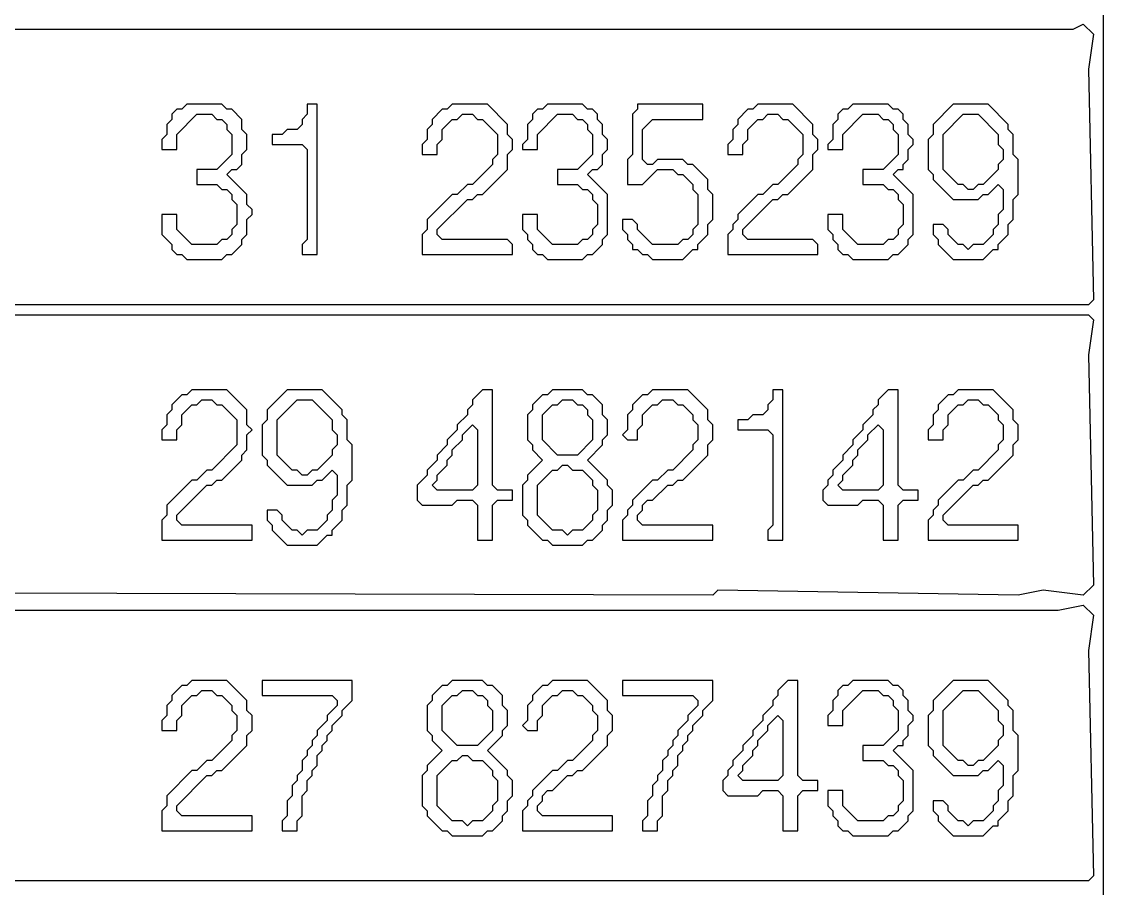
# Model space of a CAD drawing. Extents: x 17 to 323, y -435 to -5.
# Drawn here: x 232.3 to 253.9, y -244.95 to -227.65 of the extents above; entities that cross this region are included whole.
import ezdxf

# ---------------------------------------------------------------- set-up
doc = ezdxf.new("R2010")
doc.units = 0

msp = doc.modelspace()

# ---------------------------------------------------------------- linework, layer by layer
at = {"layer": 'CONTOURS'}
for p, q in [((253.9, -262.3), (253.9, -158.7)), ((211.2, -227.8), (253.3, -227.8)), ((253.3, -227.8), (253.5, -227.7)), ((253.5, -227.7), (253.7, -227.9)), ((253.7, -227.9), (253.6, -228.6)), ((253.6, -228.6), (253.7, -233.2)), ((235.6, -229.3), (235.5, -229.4)), ((236.3, -229.3), (235.6, -229.3)), ((236.4, -229.4), (236.3, -229.3)), ((238, -229.3), (238, -229.5)), ((238.2, -229.3), (238, -229.3)), ((238.2, -232.3), (238.2, -229.3)), ((240.9, -229.3), (240.8, -229.4)), ((241.6, -229.3), (240.9, -229.3)), ((242, -229.7), (241.6, -229.3)), ((242.8, -229.3), (242.7, -229.4)), ((243.5, -229.3), (242.8, -229.3)), ((243.6, -229.4), (243.5, -229.3)), ((244.6, -229.3), (244.6, -229.4)), ((245.9, -229.3), (244.6, -229.3)), ((245.9, -229.6), (245.9, -229.3)), ((247, -229.3), (246.9, -229.4)), ((247.7, -229.3), (247, -229.3)), ((248.1, -229.7), (247.7, -229.3)), ((248.9, -229.3), (248.8, -229.4)), ((249.6, -229.3), (248.9, -229.3)), ((249.7, -229.4), (249.6, -229.3)), ((250.9, -229.3), (250.5, -229.7)), ((251.6, -229.3), (250.9, -229.3)), ((252, -229.7), (251.6, -229.3)), ((235.3, -229.6), (235.2, -229.7)), ((235.4, -229.4), (235.3, -229.5)), ((235.3, -229.5), (235.3, -229.6)), ((235.5, -229.4), (235.4, -229.4)), ((235.4, -229.9), (235.8, -229.5)), ((235.8, -229.5), (236.1, -229.5)), ((236.1, -229.5), (236.2, -229.6)), ((236.2, -229.6), (236.3, -229.6)), ((236.3, -229.6), (236.4, -229.7)), ((236.5, -229.4), (236.4, -229.4)), ((236.7, -229.6), (236.5, -229.4)), ((236.7, -229.8), (236.7, -229.6)), ((238, -229.5), (237.9, -229.6)), ((237.9, -229.6), (237.9, -229.7)), ((240.7, -229.4), (240.5, -229.6)), ((240.5, -229.6), (240.5, -229.7)), ((240.8, -229.4), (240.7, -229.4)), ((240.7, -229.8), (240.9, -229.6)), ((240.9, -229.6), (241, -229.6)), ((241, -229.6), (241.1, -229.5)), ((241.1, -229.5), (241.3, -229.5)), ((241.3, -229.5), (241.4, -229.6)), ((241.4, -229.6), (241.5, -229.6)), ((241.5, -229.6), (241.8, -229.9)), ((242.5, -229.6), (242.4, -229.7)), ((242.6, -229.4), (242.5, -229.5)), ((242.5, -229.5), (242.5, -229.6)), ((242.7, -229.4), (242.6, -229.4)), ((242.6, -229.9), (243, -229.5)), ((243, -229.5), (243.3, -229.5)), ((243.3, -229.5), (243.4, -229.6)), ((243.4, -229.6), (243.5, -229.6)), ((243.5, -229.6), (243.6, -229.7)), ((243.7, -229.4), (243.6, -229.4)), ((243.8, -229.5), (243.7, -229.4)), ((243.8, -229.6), (243.8, -229.5)), ((243.9, -229.7), (243.8, -229.6)), ((244.6, -229.4), (244.5, -229.5)), ((244.5, -229.5), (244.5, -230.3)), ((244.7, -229.8), (244.9, -229.6)), ((244.9, -229.6), (245.9, -229.6)), ((246.8, -229.4), (246.6, -229.6)), ((246.6, -229.6), (246.6, -229.7)), ((246.9, -229.4), (246.8, -229.4)), ((246.8, -229.8), (247, -229.6)), ((247, -229.6), (247.1, -229.6)), ((247.1, -229.6), (247.2, -229.5)), ((247.2, -229.5), (247.4, -229.5)), ((247.4, -229.5), (247.5, -229.6)), ((247.5, -229.6), (247.6, -229.6)), ((247.6, -229.6), (247.9, -229.9)), ((248.6, -229.6), (248.5, -229.7)), ((248.7, -229.4), (248.6, -229.5)), ((248.6, -229.5), (248.6, -229.6)), ((248.8, -229.4), (248.7, -229.4)), ((248.7, -229.9), (249.1, -229.5)), ((249.1, -229.5), (249.4, -229.5)), ((249.4, -229.5), (249.5, -229.6)), ((249.5, -229.6), (249.6, -229.6)), ((249.6, -229.6), (249.7, -229.7)), ((249.8, -229.4), (249.7, -229.4)), ((249.9, -229.5), (249.8, -229.4)), ((249.9, -229.6), (249.9, -229.5)), ((250, -229.7), (249.9, -229.6)), ((250.7, -229.9), (251.1, -229.5)), ((251.1, -229.5), (251.4, -229.5)), ((251.4, -229.5), (251.8, -229.9)), ((235.2, -229.7), (235.2, -229.9)), ((236.4, -229.7), (236.4, -229.8)), ((236.4, -229.8), (236.5, -229.9)), ((236.8, -229.9), (236.7, -229.8)), ((237.6, -229.8), (237.5, -229.9)), ((237.8, -229.8), (237.6, -229.8)), ((237.9, -229.7), (237.8, -229.8)), ((240.5, -229.7), (240.4, -229.8)), ((240.4, -229.8), (240.4, -230)), ((240.7, -230), (240.7, -229.8)), ((242, -229.9), (242, -229.7)), ((242.4, -229.7), (242.4, -230)), ((243.6, -229.7), (243.6, -229.8)), ((243.6, -229.8), (243.7, -229.9)), ((243.9, -229.9), (243.9, -229.7)), ((244.7, -230.4), (244.7, -229.8)), ((246.6, -229.7), (246.5, -229.8)), ((246.5, -229.8), (246.5, -230)), ((246.8, -230), (246.8, -229.8)), ((248.1, -229.9), (248.1, -229.7)), ((248.5, -229.7), (248.5, -230)), ((249.7, -229.7), (249.7, -229.8)), ((249.7, -229.8), (249.8, -229.9)), ((250, -229.9), (250, -229.7)), ((250.5, -229.7), (250.5, -229.9)), ((252, -229.8), (252, -229.7)), ((252.1, -229.9), (252, -229.8)), ((235.2, -229.9), (235.1, -230)), ((235.1, -230), (235.1, -230.2)), ((235.4, -230.2), (235.4, -229.9)), ((236.5, -229.9), (236.5, -230.3)), ((236.8, -230.2), (236.8, -229.9)), ((237.5, -229.9), (237.3, -229.9)), ((237.3, -229.9), (237.3, -230.1)), ((240.4, -230), (240.3, -230.1)), ((240.6, -230.1), (240.7, -230)), ((241.8, -229.9), (241.8, -230.3)), ((242.1, -230), (242, -229.9)), ((242.1, -230.2), (242.1, -230)), ((242.4, -230), (242.3, -230.1)), ((242.6, -230.2), (242.6, -229.9)), ((243.7, -229.9), (243.7, -230.3)), ((244, -230), (243.9, -229.9)), ((244, -230.2), (244, -230)), ((246.5, -230), (246.4, -230.1)), ((246.7, -230.1), (246.8, -230)), ((247.9, -229.9), (247.9, -230.3)), ((248.2, -230), (248.1, -229.9)), ((248.2, -230.2), (248.2, -230)), ((248.5, -230), (248.4, -230.1)), ((248.7, -230.2), (248.7, -229.9)), ((249.8, -229.9), (249.8, -230.3)), ((250.1, -230), (250, -229.9)), ((250.1, -230.1), (250.1, -230)), ((250.5, -229.9), (250.4, -230)), ((250.4, -230), (250.4, -230.6)), ((250.7, -230.6), (250.7, -229.9)), ((251.8, -229.9), (251.8, -230.1)), ((252.1, -230.3), (252.1, -229.9)), ((235.1, -230.2), (235.4, -230.2)), ((236.7, -230.3), (236.8, -230.2)), ((237.3, -230.1), (237.9, -230.1)), ((237.9, -230.1), (238, -230.2)), ((238, -230.2), (238, -232)), ((240.3, -230.1), (240.3, -230.3)), ((240.6, -230.3), (240.6, -230.1)), ((242, -230.3), (242.1, -230.2)), ((242.3, -230.1), (242.3, -230.2)), ((242.3, -230.2), (242.6, -230.2)), ((243.9, -230.3), (244, -230.2)), ((246.4, -230.1), (246.4, -230.3)), ((246.7, -230.3), (246.7, -230.1)), ((248.1, -230.3), (248.2, -230.2)), ((248.4, -230.1), (248.4, -230.2)), ((248.4, -230.2), (248.7, -230.2)), ((250, -230.2), (250.1, -230.1)), ((250, -230.4), (250, -230.2)), ((251.8, -230.1), (251.9, -230.2)), ((251.9, -230.2), (251.9, -230.4)), ((236.5, -230.3), (236.2, -230.6)), ((236.7, -230.5), (236.7, -230.3)), ((240.3, -230.3), (240.6, -230.3)), ((241.8, -230.3), (241.7, -230.4)), ((241.7, -230.4), (241.7, -230.5)), ((242, -230.6), (242, -230.3)), ((243.7, -230.3), (243.4, -230.6)), ((243.9, -230.5), (243.9, -230.3)), ((244.5, -230.3), (244.4, -230.4)), ((244.4, -230.4), (244.4, -230.9)), ((244.8, -230.5), (244.7, -230.4)), ((245, -230.4), (244.9, -230.5)), ((245.5, -230.4), (245, -230.4)), ((245.6, -230.5), (245.5, -230.4)), ((246.4, -230.3), (246.7, -230.3)), ((247.9, -230.3), (247.8, -230.4)), ((247.8, -230.4), (247.8, -230.5)), ((248.1, -230.6), (248.1, -230.3)), ((249.8, -230.3), (249.5, -230.6)), ((249.9, -230.5), (250, -230.4)), ((251.9, -230.4), (251.8, -230.5)), ((252.2, -230.4), (252.1, -230.3)), ((252.2, -231.1), (252.2, -230.4)), ((236.2, -230.6), (235.8, -230.6)), ((235.8, -230.6), (235.8, -230.9)), ((236.4, -230.7), (236.5, -230.6)), ((236.5, -230.6), (236.6, -230.6)), ((236.6, -230.6), (236.7, -230.5)), ((241.7, -230.5), (241.3, -230.9)), ((241.5, -231.1), (242, -230.6)), ((243.4, -230.6), (243, -230.6)), ((243, -230.6), (243, -230.9)), ((243.6, -230.7), (243.7, -230.6)), ((243.7, -230.6), (243.8, -230.6)), ((243.8, -230.6), (243.9, -230.5)), ((244.7, -230.9), (245, -230.6)), ((244.9, -230.5), (244.8, -230.5)), ((245, -230.6), (245.3, -230.6)), ((245.3, -230.6), (245.4, -230.7)), ((245.7, -230.5), (245.6, -230.5)), ((246, -230.8), (245.7, -230.5)), ((247.8, -230.5), (247.4, -230.9)), ((247.6, -231.1), (248.1, -230.6)), ((249.5, -230.6), (249.1, -230.6)), ((249.1, -230.6), (249.1, -230.9)), ((249.7, -230.7), (249.8, -230.6)), ((249.8, -230.6), (249.9, -230.6)), ((249.9, -230.6), (249.9, -230.5)), ((250.4, -230.6), (250.5, -230.7)), ((251, -230.9), (250.7, -230.6)), ((251.8, -230.6), (251.5, -230.9)), ((251.8, -230.5), (251.8, -230.6)), ((235.8, -230.9), (236.2, -230.9)), ((236.2, -230.9), (236.3, -231)), ((236.8, -231.1), (236.4, -230.7)), ((241.2, -230.9), (241, -231.1)), ((241.3, -230.9), (241.2, -230.9)), ((243, -230.9), (243.4, -230.9)), ((243.4, -230.9), (243.5, -231)), ((244, -231.1), (243.6, -230.7)), ((244.4, -230.9), (244.7, -230.9)), ((245.4, -230.7), (245.5, -230.7)), ((245.5, -230.7), (245.7, -230.9)), ((245.7, -230.9), (245.7, -231)), ((246, -231), (246, -230.8)), ((247.3, -230.9), (247.1, -231.1)), ((247.4, -230.9), (247.3, -230.9)), ((249.1, -230.9), (249.5, -230.9)), ((249.5, -230.9), (249.6, -231)), ((250.1, -231.1), (249.7, -230.7)), ((250.5, -230.7), (250.5, -230.8)), ((250.5, -230.8), (250.9, -231.2)), ((251.1, -230.9), (251, -230.9)), ((251.2, -231), (251.1, -230.9)), ((251.4, -230.9), (251.3, -231)), ((251.5, -230.9), (251.4, -230.9)), ((251.6, -231.1), (251.8, -230.9)), ((251.8, -230.9), (251.9, -231)), ((236.3, -231), (236.4, -231)), ((236.4, -231), (236.5, -231.1)), ((236.5, -231.1), (236.5, -231.2)), ((236.8, -231.3), (236.8, -231.1)), ((240.9, -231.1), (240.4, -231.6)), ((241, -231.1), (240.9, -231.1)), ((241.3, -231.2), (241.4, -231.1)), ((241.4, -231.1), (241.5, -231.1)), ((243.5, -231), (243.6, -231)), ((243.6, -231), (243.7, -231.1)), ((243.7, -231.1), (243.7, -231.2)), ((244, -231.9), (244, -231.1)), ((245.7, -231), (245.8, -231.1)), ((245.8, -231.1), (245.8, -231.7)), ((246.1, -231.1), (246, -231)), ((246.1, -231.6), (246.1, -231.1)), ((247, -231.1), (246.6, -231.5)), ((247.1, -231.1), (247, -231.1)), ((247.4, -231.2), (247.5, -231.1)), ((247.5, -231.1), (247.6, -231.1)), ((249.6, -231), (249.7, -231)), ((249.7, -231), (249.8, -231.1)), ((249.8, -231.1), (249.8, -231.2)), ((250.1, -231.9), (250.1, -231.1)), ((251.3, -231), (251.2, -231)), ((251.4, -231.2), (251.5, -231.1)), ((251.5, -231.1), (251.6, -231.1)), ((251.9, -231), (251.9, -231.4)), ((252.1, -231.2), (252.2, -231.1)), ((236.5, -231.2), (236.6, -231.3)), ((236.6, -231.3), (236.6, -231.7)), ((236.9, -231.4), (236.8, -231.3)), ((240.6, -231.8), (241.2, -231.2)), ((241.2, -231.2), (241.3, -231.2)), ((243.7, -231.2), (243.8, -231.3)), ((243.8, -231.3), (243.8, -231.7)), ((246.7, -231.8), (247.3, -231.2)), ((247.3, -231.2), (247.4, -231.2)), ((249.8, -231.2), (249.9, -231.3)), ((249.9, -231.3), (249.9, -231.7)), ((250.9, -231.2), (251.4, -231.2)), ((252.1, -231.6), (252.1, -231.2)), ((235.4, -231.5), (235.1, -231.5)), ((235.1, -231.5), (235.1, -231.9)), ((235.4, -231.8), (235.4, -231.5)), ((236.8, -231.6), (236.9, -231.5)), ((236.9, -231.5), (236.9, -231.4)), ((242.6, -231.5), (242.3, -231.5)), ((242.3, -231.5), (242.3, -231.8)), ((242.6, -231.8), (242.6, -231.5)), ((246.6, -231.5), (246.6, -231.6)), ((248.7, -231.5), (248.4, -231.5)), ((248.4, -231.5), (248.4, -231.8)), ((248.7, -231.8), (248.7, -231.5)), ((251.9, -231.4), (251.8, -231.5)), ((251.8, -231.5), (251.8, -231.7)), ((236.6, -231.7), (236.5, -231.8)), ((236.8, -231.9), (236.8, -231.6)), ((240.4, -231.6), (240.4, -231.8)), ((243.8, -231.7), (243.7, -231.8)), ((244.5, -231.6), (244.3, -231.6)), ((244.3, -231.6), (244.3, -231.8)), ((244.6, -231.7), (244.5, -231.6)), ((244.6, -231.8), (244.6, -231.7)), ((245.8, -231.7), (245.7, -231.8)), ((246, -231.7), (246.1, -231.6)), ((246, -231.9), (246, -231.7)), ((246.6, -231.6), (246.5, -231.7)), ((246.5, -231.7), (246.5, -231.8)), ((249.9, -231.7), (249.8, -231.8)), ((250.7, -231.7), (250.5, -231.7)), ((250.5, -231.7), (250.5, -231.9)), ((250.8, -231.8), (250.7, -231.7)), ((251.8, -231.7), (251.7, -231.8)), ((252, -231.7), (252.1, -231.6)), ((252, -231.9), (252, -231.7)), ((235.1, -231.9), (235.3, -232.1)), ((235.7, -232.1), (235.4, -231.8)), ((236.5, -231.9), (236.4, -232)), ((236.5, -231.8), (236.5, -231.9)), ((236.7, -232), (236.8, -231.9)), ((240.4, -231.8), (240.3, -231.9)), ((240.3, -231.9), (240.3, -232.3)), ((240.6, -231.9), (240.6, -231.8)), ((240.7, -232), (240.6, -231.9)), ((242.3, -231.8), (242.4, -231.9)), ((242.4, -231.9), (242.4, -232)), ((242.9, -232.1), (242.6, -231.8)), ((243.7, -231.9), (243.6, -232)), ((243.7, -231.8), (243.7, -231.9)), ((243.9, -232), (244, -231.9)), ((244.3, -231.8), (244.4, -231.9)), ((244.4, -231.9), (244.4, -232)), ((244.9, -232.1), (244.6, -231.8)), ((245.7, -231.9), (245.6, -232)), ((245.7, -231.8), (245.7, -231.9)), ((245.8, -232.1), (246, -231.9)), ((246.5, -231.8), (246.4, -231.9)), ((246.4, -231.9), (246.4, -232.3)), ((246.7, -231.9), (246.7, -231.8)), ((246.8, -232), (246.7, -231.9)), ((248.4, -231.8), (248.5, -231.9)), ((248.5, -231.9), (248.5, -232)), ((249, -232.1), (248.7, -231.8)), ((249.8, -231.9), (249.7, -232)), ((249.8, -231.8), (249.8, -231.9)), ((250, -232), (250.1, -231.9)), ((250.5, -231.9), (250.6, -232)), ((250.8, -231.9), (250.8, -231.8)), ((251, -232.1), (250.8, -231.9)), ((251.7, -231.9), (251.5, -232.1)), ((251.7, -231.8), (251.7, -231.9)), ((251.8, -232.1), (252, -231.9)), ((235.3, -232.1), (235.3, -232.2)), ((236.2, -232.1), (235.7, -232.1)), ((236.3, -232), (236.2, -232.1)), ((236.4, -232), (236.3, -232)), ((236.5, -232.3), (236.7, -232.1)), ((236.7, -232.1), (236.7, -232)), ((238, -232), (237.9, -232.1)), ((237.9, -232.1), (237.9, -232.3)), ((242, -232), (240.7, -232)), ((242.1, -232.1), (242, -232)), ((242.1, -232.3), (242.1, -232.1)), ((242.4, -232), (242.5, -232.1)), ((242.5, -232.1), (242.5, -232.2)), ((243.4, -232.1), (242.9, -232.1)), ((243.5, -232), (243.4, -232.1)), ((243.6, -232), (243.5, -232)), ((243.7, -232.3), (243.9, -232.1)), ((243.9, -232.1), (243.9, -232)), ((244.4, -232), (244.5, -232.1)), ((244.5, -232.1), (244.5, -232.2)), ((245.4, -232.1), (244.9, -232.1)), ((245.5, -232), (245.4, -232.1)), ((245.6, -232), (245.5, -232)), ((245.8, -232.2), (245.8, -232.1)), ((248.1, -232), (246.8, -232)), ((248.2, -232.1), (248.1, -232)), ((248.2, -232.3), (248.2, -232.1)), ((248.5, -232), (248.6, -232.1)), ((248.6, -232.1), (248.6, -232.2)), ((249.5, -232.1), (249, -232.1)), ((249.6, -232), (249.5, -232.1)), ((249.7, -232), (249.6, -232)), ((249.8, -232.3), (250, -232.1)), ((250, -232.1), (250, -232)), ((250.6, -232), (250.6, -232.1)), ((250.6, -232.1), (250.9, -232.4)), ((251.1, -232.1), (251, -232.1)), ((251.2, -232.2), (251.1, -232.1)), ((251.3, -232.1), (251.2, -232.2)), ((251.5, -232.1), (251.3, -232.1)), ((251.8, -232.2), (251.8, -232.1)), ((235.3, -232.2), (235.4, -232.3)), ((235.4, -232.3), (235.5, -232.3)), ((235.5, -232.3), (235.6, -232.4)), ((235.6, -232.4), (236.3, -232.4)), ((236.3, -232.4), (236.4, -232.3)), ((236.4, -232.3), (236.5, -232.3)), ((237.9, -232.3), (238.2, -232.3)), ((240.3, -232.3), (242.1, -232.3)), ((242.5, -232.2), (242.6, -232.3)), ((242.6, -232.3), (242.7, -232.3)), ((242.7, -232.3), (242.8, -232.4)), ((242.8, -232.4), (243.5, -232.4)), ((243.5, -232.4), (243.6, -232.3)), ((243.6, -232.3), (243.7, -232.3)), ((244.5, -232.2), (244.6, -232.2)), ((244.6, -232.2), (244.7, -232.3)), ((244.7, -232.3), (244.8, -232.3)), ((244.8, -232.3), (244.9, -232.4)), ((244.9, -232.4), (245.5, -232.4)), ((245.5, -232.4), (245.7, -232.2)), ((245.7, -232.2), (245.8, -232.2)), ((246.4, -232.3), (248.2, -232.3)), ((248.6, -232.2), (248.7, -232.3)), ((248.7, -232.3), (248.8, -232.3)), ((248.8, -232.3), (248.9, -232.4)), ((248.9, -232.4), (249.6, -232.4)), ((249.6, -232.4), (249.7, -232.3)), ((249.7, -232.3), (249.8, -232.3)), ((250.9, -232.4), (251.5, -232.4)), ((251.5, -232.4), (251.7, -232.2)), ((251.7, -232.2), (251.8, -232.2)), ((253.7, -233.2), (253.6, -233.3)), ((253.6, -233.3), (210.9, -233.3)), ((210.9, -233.5), (253.6, -233.5)), ((253.6, -233.5), (253.7, -233.6)), ((253.7, -233.6), (253.6, -234.3)), ((253.6, -234.3), (253.7, -238.9)), ((235.7, -235), (235.6, -235.1)), ((236.4, -235), (235.7, -235)), ((236.8, -235.4), (236.4, -235)), ((237.6, -235), (237.2, -235.4)), ((238.3, -235), (237.6, -235)), ((238.7, -235.4), (238.3, -235)), ((241.5, -235), (241.3, -235.2)), ((241.7, -235), (241.5, -235)), ((241.7, -236.9), (241.7, -235)), ((242.9, -235), (242.8, -235.1)), ((243.5, -235), (242.9, -235)), ((243.6, -235.1), (243.5, -235)), ((244.9, -235), (244.8, -235.1)), ((245.6, -235), (244.9, -235)), ((246, -235.4), (245.6, -235)), ((247.3, -235), (247.3, -235.2)), ((247.5, -235), (247.3, -235)), ((247.5, -238), (247.5, -235)), ((249.6, -235), (249.4, -235.2)), ((249.8, -235), (249.6, -235)), ((249.8, -236.9), (249.8, -235)), ((251, -235), (250.9, -235.1)), ((251.7, -235), (251, -235)), ((252.1, -235.4), (251.7, -235)), ((235.5, -235.1), (235.3, -235.3)), ((235.6, -235.1), (235.5, -235.1)), ((235.8, -235.3), (235.9, -235.2)), ((235.9, -235.2), (236.1, -235.2)), ((236.1, -235.2), (236.2, -235.3)), ((237.4, -235.6), (237.8, -235.2)), ((237.8, -235.2), (238.1, -235.2)), ((238.1, -235.2), (238.5, -235.6)), ((241.3, -235.2), (241.3, -235.3)), ((242.7, -235.1), (242.5, -235.3)), ((242.8, -235.1), (242.7, -235.1)), ((243, -235.3), (243.1, -235.2)), ((243.1, -235.2), (243.3, -235.2)), ((243.3, -235.2), (243.4, -235.3)), ((243.7, -235.1), (243.6, -235.1)), ((243.9, -235.3), (243.7, -235.1)), ((244.7, -235.1), (244.5, -235.3)), ((244.8, -235.1), (244.7, -235.1)), ((245, -235.3), (245.1, -235.2)), ((245.1, -235.2), (245.3, -235.2)), ((245.3, -235.2), (245.4, -235.3)), ((247.3, -235.2), (247.2, -235.3)), ((249.4, -235.2), (249.4, -235.3)), ((250.8, -235.1), (250.6, -235.3)), ((250.9, -235.1), (250.8, -235.1)), ((251.1, -235.3), (251.2, -235.2)), ((251.2, -235.2), (251.4, -235.2)), ((251.4, -235.2), (251.5, -235.3)), ((235.3, -235.4), (235.2, -235.5)), ((235.3, -235.3), (235.3, -235.4)), ((235.5, -235.5), (235.7, -235.3)), ((235.7, -235.3), (235.8, -235.3)), ((236.2, -235.3), (236.3, -235.3)), ((236.3, -235.3), (236.6, -235.6)), ((236.8, -235.7), (236.8, -235.4)), ((237.2, -235.4), (237.2, -235.6)), ((238.7, -235.5), (238.7, -235.4)), ((241.3, -235.3), (241.2, -235.4)), ((241.2, -235.4), (241.2, -235.5)), ((242.5, -235.4), (242.4, -235.5)), ((242.5, -235.3), (242.5, -235.4)), ((242.7, -235.5), (242.9, -235.3)), ((242.9, -235.3), (243, -235.3)), ((243.4, -235.3), (243.5, -235.3)), ((243.5, -235.3), (243.6, -235.4)), ((243.6, -235.4), (243.6, -235.5)), ((243.9, -235.5), (243.9, -235.3)), ((244.5, -235.4), (244.4, -235.5)), ((244.5, -235.3), (244.5, -235.4)), ((244.7, -235.5), (244.9, -235.3)), ((244.9, -235.3), (245, -235.3)), ((245.4, -235.3), (245.5, -235.3)), ((245.5, -235.3), (245.7, -235.5)), ((246, -235.6), (246, -235.4)), ((247.2, -235.4), (247.1, -235.5)), ((247.2, -235.3), (247.2, -235.4)), ((249.4, -235.3), (249.3, -235.4)), ((249.3, -235.4), (249.3, -235.5)), ((250.6, -235.4), (250.5, -235.5)), ((250.6, -235.3), (250.6, -235.4)), ((250.8, -235.5), (251, -235.3)), ((251, -235.3), (251.1, -235.3)), ((251.5, -235.3), (251.6, -235.3)), ((251.6, -235.3), (251.8, -235.5)), ((252.1, -235.6), (252.1, -235.4)), ((235.2, -235.5), (235.2, -235.7)), ((235.5, -235.7), (235.5, -235.5)), ((236.6, -235.6), (236.6, -236.1)), ((237.2, -235.6), (237.1, -235.7)), ((237.4, -236.3), (237.4, -235.6)), ((238.5, -235.6), (238.5, -235.8)), ((238.8, -235.6), (238.7, -235.5)), ((238.8, -236), (238.8, -235.6)), ((241.2, -235.5), (241, -235.7)), ((242.4, -235.5), (242.4, -236)), ((242.7, -236), (242.7, -235.5)), ((243.6, -235.5), (243.7, -235.6)), ((243.7, -235.6), (243.7, -236)), ((244, -235.6), (243.9, -235.5)), ((244, -235.9), (244, -235.6)), ((244.4, -235.5), (244.4, -235.8)), ((244.7, -235.7), (244.7, -235.5)), ((245.7, -235.5), (245.7, -235.6)), ((245.7, -235.6), (245.8, -235.7)), ((246.1, -235.7), (246, -235.6)), ((246.8, -235.6), (246.6, -235.6)), ((246.6, -235.6), (246.6, -235.8)), ((246.9, -235.5), (246.8, -235.6)), ((247.1, -235.5), (246.9, -235.5)), ((249.3, -235.5), (249.1, -235.7)), ((250.5, -235.5), (250.5, -235.7)), ((250.8, -235.7), (250.8, -235.5)), ((251.8, -235.5), (251.8, -235.6)), ((251.8, -235.6), (251.9, -235.7)), ((252.2, -235.7), (252.1, -235.6)), ((235.2, -235.7), (235.1, -235.8)), ((235.1, -235.8), (235.1, -236)), ((235.4, -235.8), (235.5, -235.7)), ((235.4, -236), (235.4, -235.8)), ((236.9, -235.8), (236.8, -235.7)), ((236.8, -235.9), (236.9, -235.8)), ((237.1, -235.7), (237.1, -236.3)), ((238.5, -235.8), (238.6, -235.9)), ((241, -235.8), (240.8, -236)), ((241, -235.7), (241, -235.8)), ((241.1, -235.9), (241.3, -235.7)), ((241.3, -235.7), (241.4, -235.8)), ((241.4, -235.8), (241.4, -236.9)), ((244.4, -235.8), (244.3, -235.9)), ((244.6, -235.8), (244.7, -235.7)), ((244.6, -236), (244.6, -235.8)), ((245.8, -235.7), (245.8, -236)), ((246.1, -236), (246.1, -235.7)), ((246.6, -235.8), (247.2, -235.8)), ((247.2, -235.8), (247.3, -235.9)), ((249.1, -235.8), (248.9, -236)), ((249.1, -235.7), (249.1, -235.8)), ((249.2, -235.9), (249.4, -235.7)), ((249.4, -235.7), (249.5, -235.8)), ((249.5, -235.8), (249.5, -236.9)), ((250.5, -235.7), (250.4, -235.8)), ((250.4, -235.8), (250.4, -236)), ((250.7, -235.8), (250.8, -235.7)), ((250.7, -236), (250.7, -235.8)), ((251.9, -235.7), (251.9, -236)), ((252.2, -236), (252.2, -235.7)), ((235.1, -236), (235.4, -236)), ((236.8, -236.2), (236.8, -235.9)), ((238.6, -235.9), (238.6, -236.1)), ((238.9, -236.1), (238.8, -236)), ((240.8, -236), (240.8, -236.1)), ((240.9, -236.2), (241.1, -236)), ((241.1, -236), (241.1, -235.9)), ((242.4, -236), (242.5, -236.1)), ((243, -236.3), (242.7, -236)), ((243.7, -236), (243.4, -236.3)), ((243.9, -236), (244, -235.9)), ((243.9, -236.1), (243.9, -236)), ((244.3, -235.9), (244.4, -236)), ((244.4, -236), (244.6, -236)), ((245.8, -236), (245.7, -236.1)), ((246, -236.1), (246.1, -236)), ((247.3, -235.9), (247.3, -237.7)), ((248.9, -236), (248.9, -236.1)), ((249, -236.2), (249.2, -236)), ((249.2, -236), (249.2, -235.9)), ((250.4, -236), (250.7, -236)), ((251.9, -236), (251.8, -236.1)), ((252.1, -236.1), (252.2, -236)), ((236.6, -236.1), (236.1, -236.6)), ((236.7, -236.3), (236.8, -236.2)), ((236.7, -236.4), (236.7, -236.3)), ((237.1, -236.3), (237.2, -236.4)), ((237.7, -236.6), (237.4, -236.3)), ((238.5, -236.3), (238.2, -236.6)), ((238.6, -236.1), (238.5, -236.2)), ((238.5, -236.2), (238.5, -236.3)), ((238.9, -236.8), (238.9, -236.1)), ((240.8, -236.1), (240.6, -236.3)), ((240.6, -236.3), (240.6, -236.4)), ((240.8, -236.4), (240.9, -236.3)), ((240.9, -236.3), (240.9, -236.2)), ((242.5, -236.1), (242.5, -236.2)), ((242.5, -236.2), (242.7, -236.4)), ((243.4, -236.3), (243, -236.3)), ((243.6, -236.4), (243.9, -236.1)), ((245.7, -236.2), (245.3, -236.6)), ((245.5, -236.8), (246, -236.3)), ((245.7, -236.1), (245.7, -236.2)), ((246, -236.3), (246, -236.1)), ((248.9, -236.1), (248.7, -236.3)), ((248.7, -236.3), (248.7, -236.4)), ((248.9, -236.4), (249, -236.3)), ((249, -236.3), (249, -236.2)), ((251.8, -236.2), (251.4, -236.6)), ((251.6, -236.8), (252.1, -236.3)), ((251.8, -236.1), (251.8, -236.2)), ((252.1, -236.3), (252.1, -236.1)), ((236.3, -236.8), (236.7, -236.4)), ((237.2, -236.4), (237.2, -236.5)), ((237.2, -236.5), (237.6, -236.9)), ((240.6, -236.4), (240.4, -236.6)), ((240.6, -236.7), (240.8, -236.5)), ((240.8, -236.5), (240.8, -236.4)), ((242.7, -236.4), (242.4, -236.7)), ((243, -236.6), (243.1, -236.5)), ((243.1, -236.5), (243.2, -236.5)), ((243.2, -236.5), (243.3, -236.6)), ((244, -236.8), (243.6, -236.4)), ((248.7, -236.4), (248.5, -236.6)), ((248.7, -236.7), (248.9, -236.5)), ((248.9, -236.5), (248.9, -236.4)), ((236, -236.6), (235.8, -236.8)), ((236.1, -236.6), (236, -236.6)), ((237.8, -236.6), (237.7, -236.6)), ((237.9, -236.7), (237.8, -236.6)), ((238, -236.7), (237.9, -236.7)), ((238.1, -236.6), (238, -236.7)), ((238.2, -236.6), (238.1, -236.6)), ((238.3, -236.8), (238.5, -236.6)), ((238.5, -236.6), (238.6, -236.7)), ((238.6, -236.7), (238.6, -237.1)), ((240.4, -236.7), (240.2, -236.9)), ((240.4, -236.6), (240.4, -236.7)), ((240.6, -236.8), (240.6, -236.7)), ((242.4, -236.7), (242.4, -236.8)), ((242.6, -236.9), (242.9, -236.6)), ((242.9, -236.6), (243, -236.6)), ((243.3, -236.6), (243.5, -236.6)), ((243.5, -236.6), (243.7, -236.8)), ((245.2, -236.6), (245, -236.8)), ((245.3, -236.6), (245.2, -236.6)), ((248.5, -236.7), (248.4, -236.8)), ((248.5, -236.6), (248.5, -236.7)), ((248.7, -236.8), (248.7, -236.7)), ((251.3, -236.6), (251.1, -236.8)), ((251.4, -236.6), (251.3, -236.6)), ((235.7, -236.8), (235.2, -237.3)), ((235.4, -237.5), (236, -236.9)), ((235.8, -236.8), (235.7, -236.8)), ((236, -236.9), (236.1, -236.9)), ((236.1, -236.9), (236.2, -236.8)), ((236.2, -236.8), (236.3, -236.8)), ((237.6, -236.9), (238.1, -236.9)), ((238.1, -236.9), (238.2, -236.8)), ((238.2, -236.8), (238.3, -236.8)), ((238.8, -236.9), (238.9, -236.8)), ((238.8, -237.3), (238.8, -236.9)), ((240.2, -236.9), (240.2, -237.2)), ((240.5, -236.9), (240.6, -236.8)), ((240.6, -237), (240.5, -236.9)), ((241.4, -236.9), (241.3, -237)), ((241.8, -237), (241.7, -236.9)), ((242.4, -236.8), (242.3, -236.9)), ((242.3, -236.9), (242.3, -237.5)), ((242.6, -237.5), (242.6, -236.9)), ((243.7, -236.8), (243.7, -236.9)), ((243.7, -236.9), (243.8, -237)), ((244, -236.9), (244, -236.8)), ((244.1, -237), (244, -236.9)), ((244.9, -236.8), (244.5, -237.2)), ((245, -236.8), (244.9, -236.8)), ((244.9, -237.2), (245.2, -236.9)), ((245.2, -236.9), (245.3, -236.9)), ((245.3, -236.9), (245.4, -236.8)), ((245.4, -236.8), (245.5, -236.8)), ((248.4, -236.9), (248.3, -237)), ((248.4, -236.8), (248.4, -236.9)), ((248.6, -236.9), (248.7, -236.8)), ((248.7, -237), (248.6, -236.9)), ((249.5, -236.9), (249.4, -237)), ((249.9, -237), (249.8, -236.9)), ((251, -236.8), (250.6, -237.2)), ((250.7, -237.5), (251.3, -236.9)), ((251.1, -236.8), (251, -236.8)), ((251.3, -236.9), (251.4, -236.9)), ((251.4, -236.9), (251.5, -236.8)), ((251.5, -236.8), (251.6, -236.8)), ((238.6, -237.1), (238.5, -237.2)), ((241.3, -237), (240.6, -237)), ((242.1, -237), (241.8, -237)), ((242.1, -237.2), (242.1, -237)), ((243.8, -237), (243.8, -237.4)), ((244.1, -237.3), (244.1, -237)), ((248.3, -237), (248.3, -237.2)), ((249.4, -237), (248.7, -237)), ((250.2, -237), (249.9, -237)), ((250.2, -237.2), (250.2, -237)), ((235.2, -237.3), (235.2, -237.5)), ((238.5, -237.2), (238.5, -237.4)), ((238.7, -237.4), (238.8, -237.3)), ((240.2, -237.2), (240.3, -237.3)), ((240.3, -237.3), (240.9, -237.3)), ((240.9, -237.3), (241, -237.2)), ((241, -237.2), (241.3, -237.2)), ((241.3, -237.2), (241.4, -237.3)), ((241.4, -237.3), (241.4, -238)), ((241.7, -237.3), (241.8, -237.2)), ((241.7, -238), (241.7, -237.3)), ((241.8, -237.2), (242.1, -237.2)), ((244, -237.4), (244.1, -237.3)), ((244.5, -237.3), (244.4, -237.4)), ((244.5, -237.2), (244.5, -237.3)), ((244.7, -237.3), (244.8, -237.2)), ((244.7, -237.4), (244.7, -237.3)), ((244.8, -237.2), (244.9, -237.2)), ((248.3, -237.2), (248.4, -237.3)), ((248.4, -237.3), (249, -237.3)), ((249, -237.3), (249.1, -237.2)), ((249.1, -237.2), (249.4, -237.2)), ((249.4, -237.2), (249.5, -237.3)), ((249.5, -237.3), (249.5, -238)), ((249.8, -237.3), (249.9, -237.2)), ((249.8, -238), (249.8, -237.3)), ((249.9, -237.2), (250.2, -237.2)), ((250.6, -237.3), (250.5, -237.4)), ((250.6, -237.2), (250.6, -237.3)), ((235.2, -237.5), (235.1, -237.6)), ((235.4, -237.6), (235.4, -237.5)), ((237.4, -237.4), (237.2, -237.4)), ((237.2, -237.4), (237.2, -237.6)), ((237.5, -237.5), (237.4, -237.4)), ((237.5, -237.6), (237.5, -237.5)), ((238.5, -237.4), (238.4, -237.5)), ((238.4, -237.5), (238.4, -237.6)), ((238.7, -237.6), (238.7, -237.4)), ((242.3, -237.5), (242.4, -237.6)), ((242.9, -237.8), (242.6, -237.5)), ((243.8, -237.4), (243.7, -237.5)), ((243.7, -237.5), (243.7, -237.6)), ((244, -237.6), (244, -237.4)), ((244.4, -237.5), (244.3, -237.6)), ((244.4, -237.4), (244.4, -237.5)), ((244.6, -237.5), (244.7, -237.4)), ((244.6, -237.6), (244.6, -237.5)), ((250.5, -237.5), (250.4, -237.6)), ((250.5, -237.4), (250.5, -237.5)), ((250.7, -237.6), (250.7, -237.5)), ((235.1, -237.6), (235.1, -238)), ((235.5, -237.7), (235.4, -237.6)), ((236.9, -237.7), (235.5, -237.7)), ((236.9, -238), (236.9, -237.7)), ((237.2, -237.6), (237.3, -237.7)), ((237.3, -237.7), (237.3, -237.8)), ((237.3, -237.8), (237.6, -238.1)), ((237.7, -237.8), (237.5, -237.6)), ((237.8, -237.8), (237.7, -237.8)), ((237.9, -237.9), (237.8, -237.8)), ((238, -237.8), (237.9, -237.9)), ((238.2, -237.8), (238, -237.8)), ((238.4, -237.6), (238.2, -237.8)), ((238.5, -237.8), (238.7, -237.6)), ((238.5, -237.9), (238.5, -237.8)), ((242.4, -237.6), (242.4, -237.7)), ((242.4, -237.7), (242.7, -238)), ((243.1, -237.8), (242.9, -237.8)), ((243.2, -237.9), (243.1, -237.8)), ((243.3, -237.8), (243.2, -237.9)), ((243.5, -237.8), (243.3, -237.8)), ((243.7, -237.6), (243.5, -237.8)), ((243.7, -238), (243.9, -237.8)), ((243.9, -237.7), (244, -237.6)), ((243.9, -237.8), (243.9, -237.7)), ((244.3, -237.6), (244.3, -238)), ((244.7, -237.7), (244.6, -237.6)), ((246.1, -237.7), (244.7, -237.7)), ((246.1, -238), (246.1, -237.7)), ((247.3, -237.7), (247.2, -237.8)), ((247.2, -237.8), (247.2, -238)), ((250.4, -237.6), (250.4, -238)), ((250.8, -237.7), (250.7, -237.6)), ((252.2, -237.7), (250.8, -237.7)), ((252.2, -238), (252.2, -237.7)), ((235.1, -238), (236.9, -238)), ((238.2, -238.1), (238.4, -237.9)), ((238.4, -237.9), (238.5, -237.9)), ((241.4, -238), (241.7, -238)), ((242.7, -238), (242.8, -238)), ((242.8, -238), (242.9, -238.1)), ((243.5, -238.1), (243.6, -238)), ((243.6, -238), (243.7, -238)), ((244.3, -238), (246.1, -238)), ((247.2, -238), (247.5, -238)), ((249.5, -238), (249.8, -238)), ((250.4, -238), (252.2, -238)), ((237.6, -238.1), (238.2, -238.1)), ((242.9, -238.1), (243.5, -238.1)), ((246.1, -239.1), (211.7, -239)), ((246.2, -239), (246.1, -239.1)), ((252.2, -239.1), (246.2, -239)), ((252.7, -239), (252.2, -239.1)), ((253.5, -239.1), (252.7, -239)), ((253.7, -238.9), (253.5, -239.1)), ((253, -239.4), (253.5, -239.3)), ((253.5, -239.3), (253.7, -239.5)), ((211.5, -239.4), (253, -239.4)), ((253.7, -239.5), (253.6, -240.2)), ((253.6, -240.2), (253.7, -244.7)), ((235.7, -240.8), (235.6, -240.9)), ((236.4, -240.8), (235.7, -240.8)), ((236.8, -241.2), (236.4, -240.8)), ((238.9, -240.8), (237.1, -240.8)), ((237.1, -240.8), (237.1, -241.1)), ((238.9, -241.2), (238.9, -240.8)), ((240.9, -240.8), (240.8, -240.9)), ((241.5, -240.8), (240.9, -240.8)), ((241.6, -240.9), (241.5, -240.8)), ((242.9, -240.8), (242.8, -240.9)), ((243.6, -240.8), (242.9, -240.8)), ((244, -241.2), (243.6, -240.8)), ((246.1, -240.8), (244.3, -240.8)), ((244.3, -240.8), (244.3, -241.1)), ((246.1, -241.2), (246.1, -240.8)), ((247.6, -240.8), (247.4, -241)), ((247.8, -240.8), (247.6, -240.8)), ((247.8, -242.7), (247.8, -240.8)), ((248.9, -240.8), (248.8, -240.9)), ((249.6, -240.8), (248.9, -240.8)), ((249.7, -240.9), (249.6, -240.8)), ((250.9, -240.8), (250.5, -241.2)), ((251.6, -240.8), (250.9, -240.8)), ((252, -241.2), (251.6, -240.8)), ((235.5, -240.9), (235.3, -241.1)), ((235.6, -240.9), (235.5, -240.9)), ((235.8, -241.1), (235.9, -241)), ((235.9, -241), (236.1, -241)), ((236.1, -241), (236.2, -241.1)), ((240.7, -240.9), (240.5, -241.1)), ((240.8, -240.9), (240.7, -240.9)), ((241, -241.1), (241.1, -241)), ((241.1, -241), (241.3, -241)), ((241.3, -241), (241.4, -241.1)), ((241.7, -240.9), (241.6, -240.9)), ((241.9, -241.1), (241.7, -240.9)), ((242.7, -240.9), (242.5, -241.1)), ((242.8, -240.9), (242.7, -240.9)), ((243, -241.1), (243.1, -241)), ((243.1, -241), (243.3, -241)), ((243.3, -241), (243.4, -241.1)), ((247.4, -241), (247.4, -241.1)), ((248.7, -240.9), (248.6, -241)), ((248.6, -241), (248.6, -241.1)), ((248.8, -240.9), (248.7, -240.9)), ((248.7, -241.4), (249.1, -241)), ((249.1, -241), (249.4, -241)), ((249.4, -241), (249.5, -241.1)), ((249.8, -240.9), (249.7, -240.9)), ((249.9, -241), (249.8, -240.9)), ((249.9, -241.1), (249.9, -241)), ((250.7, -241.4), (251.1, -241)), ((251.1, -241), (251.4, -241)), ((251.4, -241), (251.8, -241.4)), ((235.3, -241.2), (235.2, -241.3)), ((235.3, -241.1), (235.3, -241.2)), ((235.5, -241.3), (235.7, -241.1)), ((235.7, -241.1), (235.8, -241.1)), ((236.2, -241.1), (236.3, -241.1)), ((236.3, -241.1), (236.5, -241.3)), ((236.8, -241.4), (236.8, -241.2)), ((237.1, -241.1), (238.5, -241.1)), ((238.5, -241.1), (238.6, -241.2)), ((238.6, -241.2), (238.6, -241.3)), ((238.7, -241.4), (238.9, -241.2)), ((240.5, -241.2), (240.4, -241.3)), ((240.5, -241.1), (240.5, -241.2)), ((240.7, -241.3), (240.9, -241.1)), ((240.9, -241.1), (241, -241.1)), ((241.4, -241.1), (241.5, -241.1)), ((241.5, -241.1), (241.6, -241.2)), ((241.6, -241.2), (241.6, -241.3)), ((241.9, -241.3), (241.9, -241.1)), ((242.5, -241.2), (242.4, -241.3)), ((242.5, -241.1), (242.5, -241.2)), ((242.7, -241.3), (242.9, -241.1)), ((242.9, -241.1), (243, -241.1)), ((243.4, -241.1), (243.5, -241.1)), ((243.5, -241.1), (243.7, -241.3)), ((244, -241.4), (244, -241.2)), ((244.3, -241.1), (245.7, -241.1)), ((245.7, -241.1), (245.8, -241.2)), ((245.8, -241.2), (245.8, -241.3)), ((245.9, -241.4), (246.1, -241.2)), ((247.4, -241.1), (247.3, -241.2)), ((247.3, -241.2), (247.3, -241.3)), ((248.6, -241.1), (248.5, -241.2)), ((248.5, -241.2), (248.5, -241.4)), ((249.5, -241.1), (249.6, -241.1)), ((249.6, -241.1), (249.7, -241.2)), ((249.7, -241.2), (249.7, -241.3)), ((250, -241.2), (249.9, -241.1)), ((250, -241.4), (250, -241.2)), ((250.5, -241.2), (250.5, -241.4)), ((252, -241.3), (252, -241.2)), ((235.2, -241.3), (235.2, -241.5)), ((235.5, -241.5), (235.5, -241.3)), ((236.5, -241.3), (236.5, -241.4)), ((236.5, -241.4), (236.6, -241.5)), ((236.9, -241.5), (236.8, -241.4)), ((238.6, -241.3), (238.4, -241.5)), ((238.7, -241.5), (238.7, -241.4)), ((240.4, -241.3), (240.4, -241.8)), ((240.7, -241.8), (240.7, -241.3)), ((241.6, -241.3), (241.7, -241.4)), ((241.7, -241.4), (241.7, -241.8)), ((242, -241.4), (241.9, -241.3)), ((242, -241.7), (242, -241.4)), ((242.4, -241.3), (242.4, -241.6)), ((242.7, -241.5), (242.7, -241.3)), ((243.7, -241.3), (243.7, -241.4)), ((243.7, -241.4), (243.8, -241.5)), ((244.1, -241.5), (244, -241.4)), ((245.8, -241.3), (245.6, -241.5)), ((245.9, -241.5), (245.9, -241.4)), ((247.3, -241.3), (247.1, -241.5)), ((248.5, -241.4), (248.4, -241.5)), ((248.7, -241.7), (248.7, -241.4)), ((249.7, -241.3), (249.8, -241.4)), ((249.8, -241.4), (249.8, -241.8)), ((250.1, -241.5), (250, -241.4)), ((250.5, -241.4), (250.4, -241.5)), ((250.7, -242.1), (250.7, -241.4)), ((251.8, -241.4), (251.8, -241.6)), ((252.1, -241.4), (252, -241.3)), ((252.1, -241.8), (252.1, -241.4)), ((235.2, -241.5), (235.1, -241.6)), ((235.1, -241.6), (235.1, -241.8)), ((235.4, -241.6), (235.5, -241.5)), ((235.4, -241.8), (235.4, -241.6)), ((236.6, -241.5), (236.6, -241.8)), ((236.9, -241.8), (236.9, -241.5)), ((238.4, -241.6), (238.2, -241.8)), ((238.4, -241.5), (238.4, -241.6)), ((238.5, -241.7), (238.7, -241.5)), ((238.5, -241.8), (238.5, -241.7)), ((241.9, -241.8), (242, -241.7)), ((242.4, -241.6), (242.3, -241.7)), ((242.3, -241.7), (242.4, -241.8)), ((242.6, -241.6), (242.7, -241.5)), ((242.6, -241.8), (242.6, -241.6)), ((243.8, -241.5), (243.8, -241.8)), ((244.1, -241.8), (244.1, -241.5)), ((245.6, -241.6), (245.4, -241.8)), ((245.6, -241.5), (245.6, -241.6)), ((245.7, -241.7), (245.9, -241.5)), ((245.7, -241.8), (245.7, -241.7)), ((247.1, -241.6), (246.9, -241.8)), ((247.1, -241.5), (247.1, -241.6)), ((247.2, -241.7), (247.4, -241.5)), ((247.2, -241.8), (247.2, -241.7)), ((247.4, -241.5), (247.5, -241.6)), ((247.5, -241.6), (247.5, -242.7)), ((248.4, -241.5), (248.4, -241.7)), ((248.4, -241.7), (248.7, -241.7)), ((250, -241.7), (250.1, -241.6)), ((250, -241.9), (250, -241.7)), ((250.1, -241.6), (250.1, -241.5)), ((250.4, -241.5), (250.4, -242.1)), ((251.8, -241.6), (251.9, -241.7)), ((251.9, -241.7), (251.9, -241.9)), ((235.1, -241.8), (235.4, -241.8)), ((236.6, -241.8), (236.5, -241.9)), ((236.5, -241.9), (236.5, -242)), ((236.8, -241.9), (236.9, -241.8)), ((236.8, -242.1), (236.8, -241.9)), ((238.2, -241.9), (238.1, -242)), ((238.2, -241.8), (238.2, -241.9)), ((238.4, -241.9), (238.5, -241.8)), ((238.4, -242), (238.4, -241.9)), ((240.4, -241.8), (240.5, -241.9)), ((240.5, -241.9), (240.5, -242)), ((241, -242.1), (240.7, -241.8)), ((241.7, -241.8), (241.4, -242.1)), ((241.6, -242.2), (241.9, -241.9)), ((241.9, -241.9), (241.9, -241.8)), ((242.4, -241.8), (242.6, -241.8)), ((243.8, -241.8), (243.7, -241.9)), ((243.7, -241.9), (243.7, -242)), ((244, -241.9), (244.1, -241.8)), ((244, -242.1), (244, -241.9)), ((245.4, -241.9), (245.3, -242)), ((245.4, -241.8), (245.4, -241.9)), ((245.6, -241.9), (245.7, -241.8)), ((245.6, -242), (245.6, -241.9)), ((246.9, -241.9), (246.7, -242.1)), ((246.9, -241.8), (246.9, -241.9)), ((247, -242), (247.2, -241.8)), ((249.8, -241.8), (249.5, -242.1)), ((249.9, -242), (250, -241.9)), ((251.9, -241.9), (251.8, -242)), ((252.2, -241.9), (252.1, -241.8)), ((252.2, -242.6), (252.2, -241.9)), ((236.5, -242), (236.1, -242.4)), ((236.3, -242.6), (236.8, -242.1)), ((238.1, -242.1), (238, -242.2)), ((238.1, -242), (238.1, -242.1)), ((238.3, -242.1), (238.4, -242)), ((238.3, -242.2), (238.3, -242.1)), ((240.5, -242), (240.7, -242.2)), ((241.4, -242.1), (241, -242.1)), ((243.7, -242), (243.3, -242.4)), ((243.5, -242.6), (244, -242.1)), ((245.3, -242.1), (245.2, -242.2)), ((245.3, -242), (245.3, -242.1)), ((245.5, -242.1), (245.6, -242)), ((245.5, -242.2), (245.5, -242.1)), ((246.7, -242.1), (246.7, -242.2)), ((246.9, -242.2), (247, -242.1)), ((247, -242.1), (247, -242)), ((249.5, -242.1), (249.1, -242.1)), ((249.1, -242.1), (249.1, -242.4)), ((249.7, -242.2), (249.8, -242.1)), ((249.8, -242.1), (249.9, -242.1)), ((249.9, -242.1), (249.9, -242)), ((250.4, -242.1), (250.5, -242.2)), ((251, -242.4), (250.7, -242.1)), ((251.8, -242.1), (251.5, -242.4)), ((251.8, -242), (251.8, -242.1)), ((238, -242.3), (237.9, -242.4)), ((238, -242.2), (238, -242.3)), ((238.2, -242.3), (238.3, -242.2)), ((238.2, -242.5), (238.2, -242.3)), ((240.7, -242.2), (240.4, -242.5)), ((241, -242.4), (241.1, -242.3)), ((241.1, -242.3), (241.2, -242.3)), ((241.2, -242.3), (241.3, -242.4)), ((242, -242.6), (241.6, -242.2)), ((245.2, -242.3), (245.1, -242.4)), ((245.2, -242.2), (245.2, -242.3)), ((245.4, -242.3), (245.5, -242.2)), ((245.4, -242.5), (245.4, -242.3)), ((246.7, -242.2), (246.5, -242.4)), ((246.7, -242.5), (246.9, -242.3)), ((246.9, -242.3), (246.9, -242.2)), ((250.1, -242.6), (249.7, -242.2)), ((250.5, -242.2), (250.5, -242.3)), ((250.5, -242.3), (250.9, -242.7)), ((236, -242.4), (235.8, -242.6)), ((236.1, -242.4), (236, -242.4)), ((237.9, -242.4), (237.9, -242.6)), ((238.1, -242.6), (238.2, -242.5)), ((240.4, -242.5), (240.4, -242.6)), ((240.6, -242.7), (240.9, -242.4)), ((240.9, -242.4), (241, -242.4)), ((241.3, -242.4), (241.5, -242.4)), ((241.5, -242.4), (241.7, -242.6)), ((243.2, -242.4), (243, -242.6)), ((243.3, -242.4), (243.2, -242.4)), ((245.1, -242.4), (245.1, -242.6)), ((245.3, -242.6), (245.4, -242.5)), ((246.5, -242.5), (246.4, -242.6)), ((246.5, -242.4), (246.5, -242.5)), ((246.7, -242.6), (246.7, -242.5)), ((249.1, -242.4), (249.5, -242.4)), ((249.5, -242.4), (249.6, -242.5)), ((249.6, -242.5), (249.7, -242.5)), ((249.7, -242.5), (249.8, -242.6)), ((251.1, -242.4), (251, -242.4)), ((251.2, -242.5), (251.1, -242.4)), ((251.3, -242.5), (251.2, -242.5)), ((251.4, -242.4), (251.3, -242.5)), ((251.5, -242.4), (251.4, -242.4)), ((251.6, -242.6), (251.8, -242.4)), ((251.8, -242.4), (251.9, -242.5)), ((251.9, -242.5), (251.9, -242.9)), ((235.7, -242.6), (235.2, -243.1)), ((235.4, -243.3), (236, -242.7)), ((235.8, -242.6), (235.7, -242.6)), ((236, -242.7), (236.1, -242.7)), ((236.1, -242.7), (236.2, -242.6)), ((236.2, -242.6), (236.3, -242.6)), ((237.9, -242.6), (237.8, -242.7)), ((237.8, -242.7), (237.8, -242.8)), ((238, -242.8), (238.1, -242.7)), ((238.1, -242.7), (238.1, -242.6)), ((240.4, -242.6), (240.3, -242.7)), ((240.3, -242.7), (240.3, -243.3)), ((240.6, -243.3), (240.6, -242.7)), ((241.7, -242.6), (241.7, -242.7)), ((241.7, -242.7), (241.8, -242.8)), ((242, -242.7), (242, -242.6)), ((242.1, -242.8), (242, -242.7)), ((242.9, -242.6), (242.5, -243)), ((243, -242.6), (242.9, -242.6)), ((242.9, -243), (243.2, -242.7)), ((243.2, -242.7), (243.3, -242.7)), ((243.3, -242.7), (243.4, -242.6)), ((243.4, -242.6), (243.5, -242.6)), ((245.1, -242.6), (245, -242.7)), ((245, -242.7), (245, -242.8)), ((245.2, -242.8), (245.3, -242.7)), ((245.3, -242.7), (245.3, -242.6)), ((246.4, -242.7), (246.3, -242.8)), ((246.4, -242.6), (246.4, -242.7)), ((246.6, -242.7), (246.7, -242.6)), ((246.7, -242.8), (246.6, -242.7)), ((247.5, -242.7), (247.4, -242.8)), ((247.9, -242.8), (247.8, -242.7)), ((249.8, -242.6), (249.8, -242.7)), ((249.8, -242.7), (249.9, -242.8)), ((250.1, -243.4), (250.1, -242.6)), ((250.9, -242.7), (251.4, -242.7)), ((251.4, -242.7), (251.5, -242.6)), ((251.5, -242.6), (251.6, -242.6)), ((252.1, -242.7), (252.2, -242.6)), ((252.1, -243.1), (252.1, -242.7)), ((237.8, -242.8), (237.7, -242.9)), ((237.7, -242.9), (237.7, -243.1)), ((238, -243), (238, -242.8)), ((241.8, -242.8), (241.8, -243.2)), ((242.1, -243.1), (242.1, -242.8)), ((245, -242.8), (244.9, -242.9)), ((244.9, -242.9), (244.9, -243.1)), ((245.2, -243), (245.2, -242.8)), ((246.3, -242.8), (246.3, -243)), ((247.4, -242.8), (246.7, -242.8)), ((248.2, -242.8), (247.9, -242.8)), ((248.2, -243), (248.2, -242.8)), ((249.9, -242.8), (249.9, -243.2)), ((251.9, -242.9), (251.8, -243)), ((235.2, -243.1), (235.2, -243.3)), ((237.7, -243.1), (237.6, -243.2)), ((237.6, -243.2), (237.6, -243.5)), ((237.9, -243.1), (238, -243)), ((237.9, -243.5), (237.9, -243.1)), ((241.8, -243.2), (241.7, -243.3)), ((242, -243.2), (242.1, -243.1)), ((242, -243.4), (242, -243.2)), ((242.5, -243.1), (242.4, -243.2)), ((242.4, -243.2), (242.4, -243.3)), ((242.5, -243), (242.5, -243.1)), ((242.6, -243.3), (242.7, -243.2)), ((242.7, -243.1), (242.8, -243)), ((242.7, -243.2), (242.7, -243.1)), ((242.8, -243), (242.9, -243)), ((244.9, -243.1), (244.8, -243.2)), ((244.8, -243.2), (244.8, -243.5)), ((245.1, -243.1), (245.2, -243)), ((245.1, -243.5), (245.1, -243.1)), ((246.3, -243), (246.4, -243.1)), ((246.4, -243.1), (247, -243.1)), ((247, -243.1), (247.1, -243)), ((247.1, -243), (247.4, -243)), ((247.4, -243), (247.5, -243.1)), ((247.5, -243.1), (247.5, -243.8)), ((247.8, -243.1), (247.9, -243)), ((247.8, -243.8), (247.8, -243.1)), ((247.9, -243), (248.2, -243)), ((248.7, -243), (248.4, -243)), ((248.4, -243), (248.4, -243.3)), ((248.7, -243.3), (248.7, -243)), ((249.9, -243.2), (249.8, -243.3)), ((250.7, -243.2), (250.5, -243.2)), ((250.5, -243.2), (250.5, -243.4)), ((250.8, -243.3), (250.7, -243.2)), ((251.8, -243.2), (251.7, -243.3)), ((251.8, -243), (251.8, -243.2)), ((252, -243.2), (252.1, -243.1)), ((252, -243.4), (252, -243.2)), ((235.2, -243.3), (235.1, -243.4)), ((235.1, -243.4), (235.1, -243.8)), ((235.4, -243.4), (235.4, -243.3)), ((235.5, -243.5), (235.4, -243.4)), ((240.3, -243.3), (240.4, -243.4)), ((240.4, -243.4), (240.4, -243.5)), ((240.9, -243.6), (240.6, -243.3)), ((241.7, -243.4), (241.5, -243.6)), ((241.7, -243.3), (241.7, -243.4)), ((241.9, -243.5), (242, -243.4)), ((242.4, -243.3), (242.3, -243.4)), ((242.3, -243.4), (242.3, -243.8)), ((242.6, -243.4), (242.6, -243.3)), ((242.7, -243.5), (242.6, -243.4)), ((248.4, -243.3), (248.5, -243.4)), ((248.5, -243.4), (248.5, -243.5)), ((249, -243.6), (248.7, -243.3)), ((249.8, -243.4), (249.7, -243.5)), ((249.8, -243.3), (249.8, -243.4)), ((250, -243.5), (250.1, -243.4)), ((250.5, -243.4), (250.6, -243.5)), ((250.8, -243.4), (250.8, -243.3)), ((251, -243.6), (250.8, -243.4)), ((251.7, -243.4), (251.5, -243.6)), ((251.7, -243.3), (251.7, -243.4)), ((251.8, -243.6), (252, -243.4)), ((236.9, -243.5), (235.5, -243.5)), ((236.9, -243.8), (236.9, -243.5)), ((237.6, -243.5), (237.5, -243.6)), ((237.5, -243.6), (237.5, -243.8)), ((237.8, -243.6), (237.9, -243.5)), ((237.8, -243.8), (237.8, -243.6)), ((240.4, -243.5), (240.7, -243.8)), ((241.1, -243.6), (240.9, -243.6)), ((241.2, -243.7), (241.1, -243.6)), ((241.3, -243.6), (241.2, -243.7)), ((241.5, -243.6), (241.3, -243.6)), ((241.7, -243.8), (241.9, -243.6)), ((241.9, -243.6), (241.9, -243.5)), ((244.1, -243.5), (242.7, -243.5)), ((244.1, -243.8), (244.1, -243.5)), ((244.8, -243.5), (244.7, -243.6)), ((244.7, -243.6), (244.7, -243.8)), ((245, -243.6), (245.1, -243.5)), ((245, -243.8), (245, -243.6)), ((248.5, -243.5), (248.6, -243.6)), ((248.6, -243.6), (248.6, -243.7)), ((249.5, -243.6), (249, -243.6)), ((249.6, -243.5), (249.5, -243.6)), ((249.7, -243.5), (249.6, -243.5)), ((249.8, -243.8), (250, -243.6)), ((250, -243.6), (250, -243.5)), ((250.6, -243.5), (250.6, -243.6)), ((250.6, -243.6), (250.9, -243.9)), ((251.1, -243.6), (251, -243.6)), ((251.2, -243.7), (251.1, -243.6)), ((251.3, -243.6), (251.2, -243.7)), ((251.5, -243.6), (251.3, -243.6)), ((251.8, -243.7), (251.8, -243.6)), ((235.1, -243.8), (236.9, -243.8)), ((237.5, -243.8), (237.8, -243.8)), ((240.7, -243.8), (240.8, -243.8)), ((240.8, -243.8), (240.9, -243.9)), ((241.5, -243.9), (241.6, -243.8)), ((241.6, -243.8), (241.7, -243.8)), ((242.3, -243.8), (244.1, -243.8)), ((244.7, -243.8), (245, -243.8)), ((247.5, -243.8), (247.8, -243.8)), ((248.6, -243.7), (248.7, -243.8)), ((248.7, -243.8), (248.8, -243.8)), ((248.8, -243.8), (248.9, -243.9)), ((249.6, -243.9), (249.7, -243.8)), ((249.7, -243.8), (249.8, -243.8)), ((251.5, -243.9), (251.7, -243.7)), ((251.7, -243.7), (251.8, -243.7)), ((240.9, -243.9), (241.5, -243.9)), ((248.9, -243.9), (249.6, -243.9)), ((250.9, -243.9), (251.5, -243.9)), ((253.7, -244.7), (253.6, -244.8)), ((253.6, -244.8), (210.9, -244.8))]:
    msp.add_line(p, q, dxfattribs=at)

doc.saveas('drawing.dxf')
